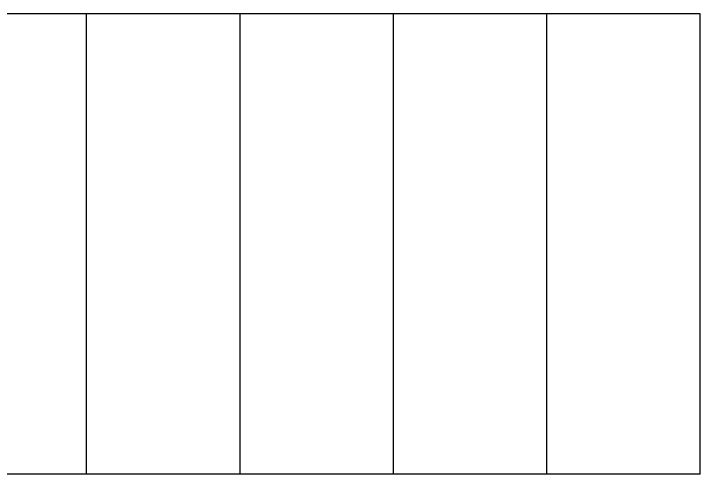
# Model space of a CAD drawing. Header units: millimetres. Extents: x 340 to 1003762, y 22 to 362022.
# Drawn here: x 421.0177 to 421.2415, y 88.8499 to 88.9999 of the extents above; entities that cross this region are included whole.
import ezdxf
from ezdxf.xclip import XClip

# ---------------------------------------------------------------- set-up
doc = ezdxf.new("R2010")
doc.units = ezdxf.units.MM
doc.header["$XCLIPFRAME"] = 0
for name, color, linetype in [('LSBB_P_002 - PLANTA 1° NIVEL SALA DE VENTAS$0$CANALETA-DESAGUE', 4, 'Continuous'), ('LSBB_P_002 - PLANTA 1° NIVEL SALA DE VENTAS$0$L-PILETAS EXISTENTES', 8, 'Continuous'), ('XREF', 7, 'Continuous')]:
    doc.layers.add(name, color=color, linetype=linetype)

# ---------------------------------------------------------------- blocks, each defined once
blk = doc.blocks.new('LSBB_P_002 - PLANTA 1° NIVEL SALA DE VENTAS$0$A$C0C1D28A6')
at = {"color": 8}
blk.add_circle((0.4, 0.075), 0.05244, dxfattribs=at)
at = {"layer": 'LSBB_P_002 - PLANTA 1° NIVEL SALA DE VENTAS$0$CANALETA-DESAGUE', "color": 8}
for p, q in [((0, 0.15), (0.5, 0.15)), ((0, 0.15), (0, 0)), ((0.05, 0.15), (0.05, 0)), ((0.1, 0.15), (0.1, 0)), ((0.15, 0.15), (0.15, 0)), ((0.2, 0.15), (0.2, 0)), ((0.25, 0.15), (0.25, 0)), ((0.3, 0.15), (0.3, 0)), ((0.35, 0.15), (0.35, 0)), ((0.4, 0.15), (0.4, 0)), ((0.45, 0.15), (0.45, 0)), ((0.5, 0.15), (0.5, 0)), ((0, 0), (0.5, 0))]:
    blk.add_line(p, q, dxfattribs=at)
blk = doc.blocks.new('LSBB_P_002 - PLANTA 1° NIVEL SALA DE VENTAS', base_point=(223.56961, 14.22023))
at = {"layer": 'LSBB_P_002 - PLANTA 1° NIVEL SALA DE VENTAS$0$L-PILETAS EXISTENTES', "rotation": 180}
blk.add_blockref('LSBB_P_002 - PLANTA 1° NIVEL SALA DE VENTAS$0$A$C0C1D28A6', (836.53013, 303.81994), dxfattribs=at)

msp = doc.modelspace()

# ---------------------------------------------------------------- block references
at = {"layer": 'XREF'}
ref = msp.add_blockref('LSBB_P_002 - PLANTA 1° NIVEL SALA DE VENTAS', (-191.71902, -200.59983), dxfattribs=at)
XClip(ref).set_block_clipping_path([(755.454857474, 236.6800249606), (887.3150098981, 333.6713636781)])

doc.saveas('drawing.dxf')
